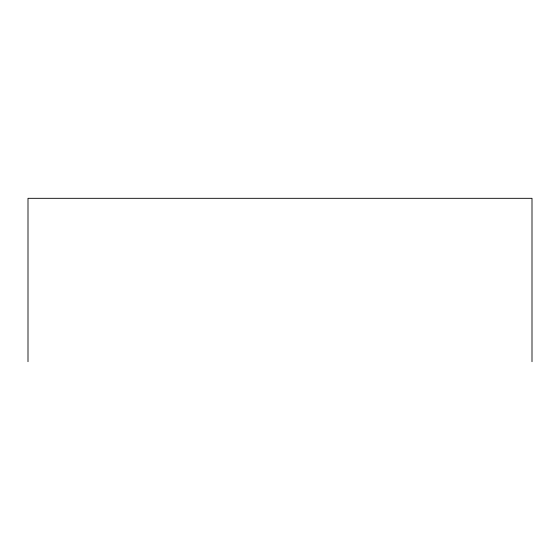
<?xml version="1.0" encoding="UTF-8"?>
<svg xmlns="http://www.w3.org/2000/svg" width="560" height="560" viewBox="0 0 560 560"><rect width="100%" height="100%" fill="white"/><g stroke="black" fill="none" stroke-linecap="round" stroke-linejoin="round"><path stroke-width="0.84" d="M532 361.683L532 198.317L28 198.317L28 361.683"/></g></svg>
